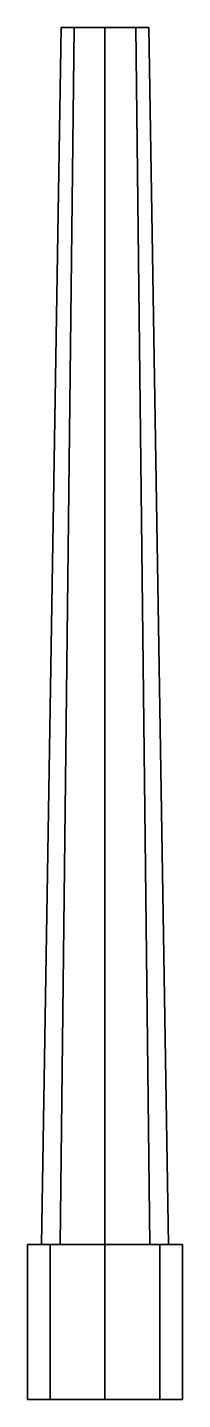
# Model space of a CAD drawing. Extents: x -0.19 to 0.2, y 0.55 to 4.
import ezdxf

# ---------------------------------------------------------------- set-up
doc = ezdxf.new("R2010")
doc.units = 0
doc.layers.add('GUN', color=1, linetype='CONTINUOUS')

msp = doc.modelspace()

# ---------------------------------------------------------------- linework, layer by layer
at = {"layer": 'GUN'}
for points in [[(-0.11, 4), (-0.0778, 4, -0.0778), (-0.1131, 0.94, -0.1131), (-0.16, 0.94)], [(-0.0778, 4, 0.0778), (-0.11, 4), (-0.16, 0.94), (-0.1131, 0.94, 0.1131)], [(-0.0778, 4, -0.0778), (0, 4, -0.11), (0, 0.94, -0.16), (-0.1131, 0.94, -0.1131)], [(0, 4, 0.11), (-0.0778, 4, 0.0778), (-0.1131, 0.94, 0.1131), (0, 0.94, 0.16)], [(0.11, 4), (-0.0778, 4, -0.0778), (-0.11, 4), (0.0778, 4, 0.0778)], [(0.0778, 4, 0.0778), (-0.11, 4), (-0.0778, 4, 0.0778), (0, 4, 0.11)], [(0.0778, 4, -0.0778), (0, 4, -0.11), (-0.0778, 4, -0.0778), (0.11, 4)], [(0, 4, -0.11), (0.0778, 4, -0.0778), (0.1131, 0.94, -0.1131), (0, 0.94, -0.16)], [(0.0778, 4, 0.0778), (0, 4, 0.11), (0, 0.94, 0.16), (0.1131, 0.94, 0.1131)], [(0.0778, 4, -0.0778), (0.11, 4), (0.16, 0.94), (0.1131, 0.94, -0.1131)], [(0.11, 4), (0.0778, 4, 0.0778), (0.1131, 0.94, 0.1131), (0.16, 0.94)], [(-0.16, 0.94), (-0.1131, 0.94, -0.1131), (-0.1379, 0.94, -0.1379), (-0.195, 0.94)], [(-0.1131, 0.94, 0.1131), (-0.16, 0.94), (-0.195, 0.94), (-0.1379, 0.94, 0.1379)], [(-0.195, 0.94), (-0.1379, 0.94, -0.1379), (-0.1379, 0.55, -0.1379), (-0.195, 0.55)], [(-0.1379, 0.94, 0.1379), (-0.195, 0.94), (-0.195, 0.55), (-0.1379, 0.55, 0.1379)], [(-0.1131, 0.94, -0.1131), (0, 0.94, -0.16), (0, 0.94, -0.195), (-0.1379, 0.94, -0.1379)], [(0, 0.94, 0.16), (-0.1131, 0.94, 0.1131), (-0.1379, 0.94, 0.1379), (0, 0.94, 0.195)], [(-0.1379, 0.94, -0.1379), (0, 0.94, -0.195), (0, 0.55, -0.195), (-0.1379, 0.55, -0.1379)], [(0, 0.94, 0.195), (-0.1379, 0.94, 0.1379), (-0.1379, 0.55, 0.1379), (0, 0.55, 0.195)], [(0.1131, 0.94, 0.1131), (0, 0.94, 0.16), (0, 0.94, 0.195), (0.1379, 0.94, 0.1379)], [(0, 0.94, -0.16), (0.1131, 0.94, -0.1131), (0.1379, 0.94, -0.1379), (0, 0.94, -0.195)], [(0, 0.94, -0.195), (0.1379, 0.94, -0.1379), (0.1379, 0.55, -0.1379), (0, 0.55, -0.195)], [(0.1379, 0.94, 0.1379), (0, 0.94, 0.195), (0, 0.55, 0.195), (0.1379, 0.55, 0.1379)], [(0.16, 0.94), (0.1131, 0.94, 0.1131), (0.1379, 0.94, 0.1379), (0.195, 0.94)], [(0.1131, 0.94, -0.1131), (0.16, 0.94), (0.195, 0.94), (0.1379, 0.94, -0.1379)], [(0.1379, 0.94, -0.1379), (0.195, 0.94), (0.195, 0.55), (0.1379, 0.55, -0.1379)], [(0.195, 0.94), (0.1379, 0.94, 0.1379), (0.1379, 0.55, 0.1379), (0.195, 0.55)]]:
    msp.add_3dface(points, dxfattribs=at)

doc.saveas('drawing.dxf')
